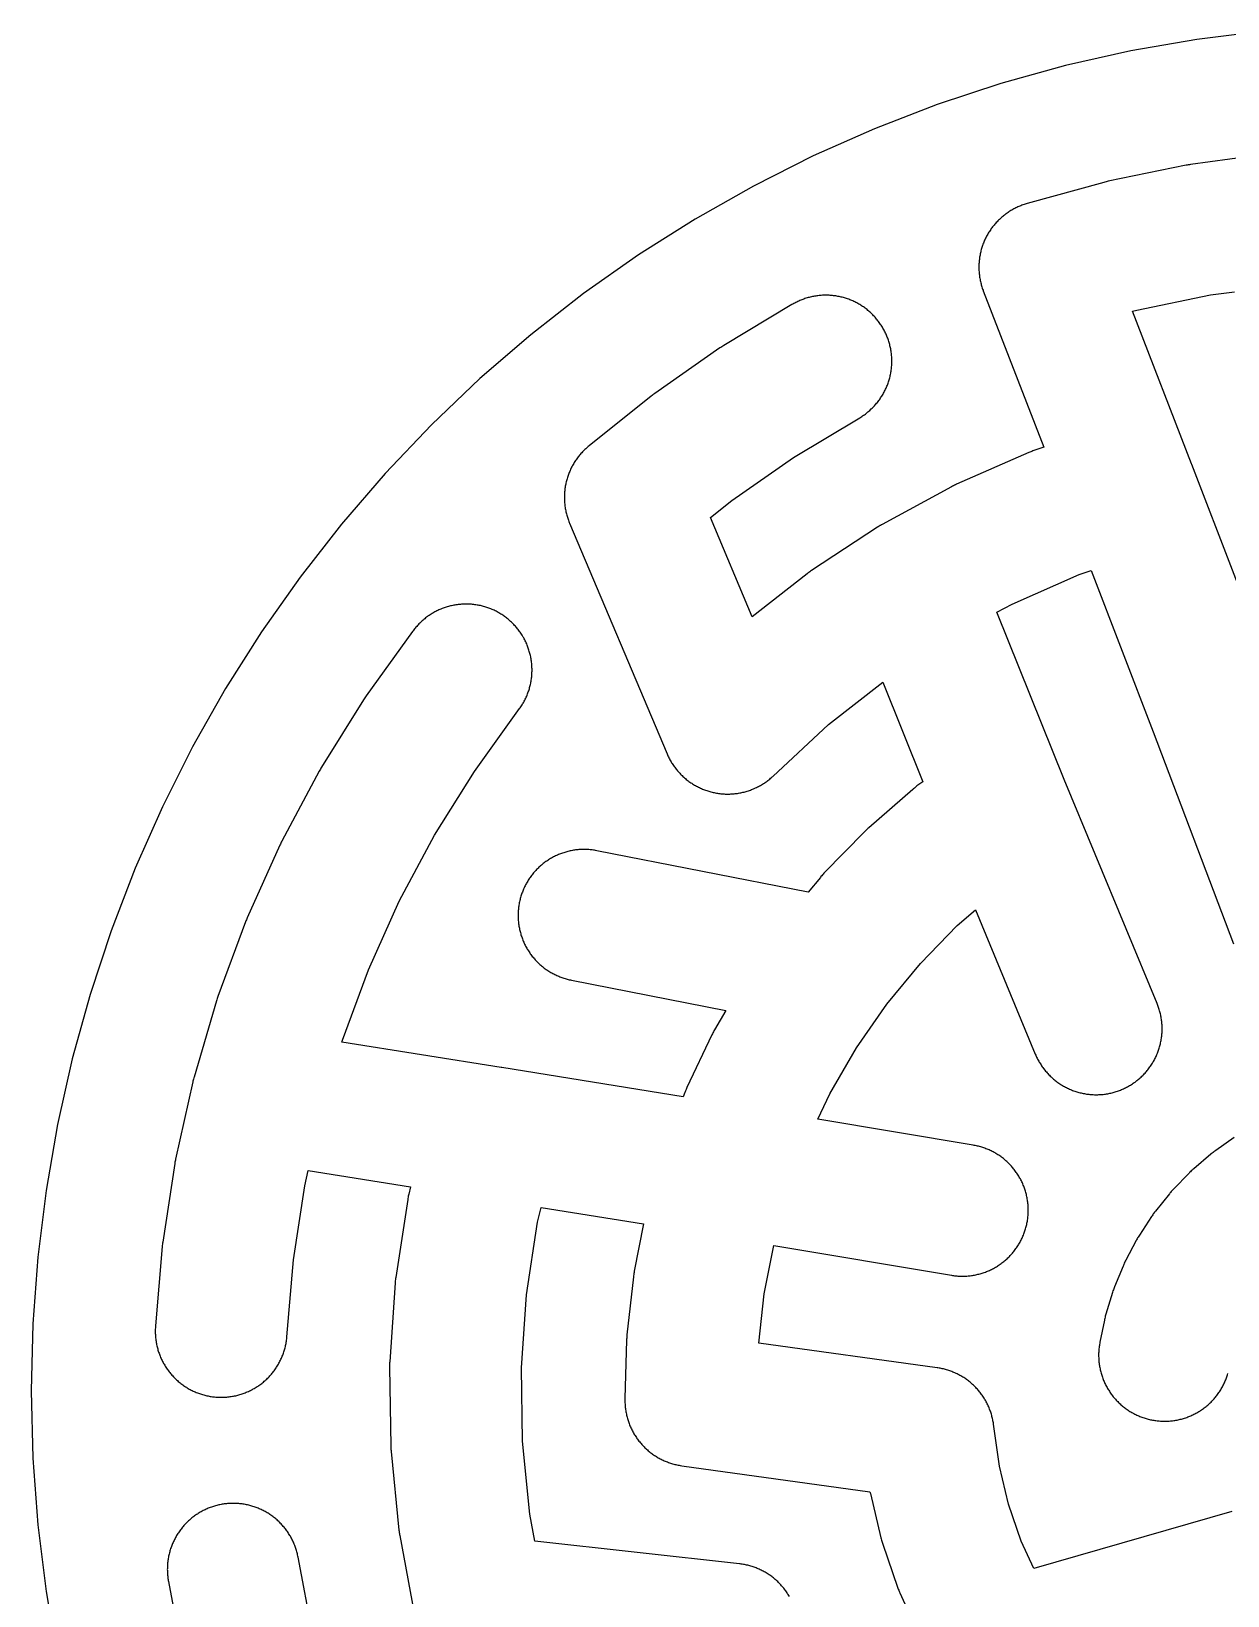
# Model space of a CAD drawing. Header units: millimetres. Extents: x -145 to 145, y -145 to 145.
# Drawn here: x -145 to -18, y -21.7 to 144.3 of the extents above; entities that cross this region are included whole.
import ezdxf

# ---------------------------------------------------------------- set-up
doc = ezdxf.new("R2010")
doc.units = ezdxf.units.MM
doc.layers.add('BOUNDARY', color=3, linetype='CONTINUOUS')
doc.layers.add('CORRIDORS', color=1, linetype='CONTINUOUS')

msp = doc.modelspace()

# ---------------------------------------------------------------- linework, layer by layer
at = {"layer": 'BOUNDARY'}
msp.add_lwpolyline([(-14.212, 144.302), (-21.276, 143.431), (-28.288, 142.214), (-35.232, 140.655), (-42.091, 138.756), (-48.849, 136.524), (-55.489, 133.963), (-61.995, 131.078), (-68.353, 127.879), (-74.545, 124.371), (-80.558, 120.563), (-86.376, 116.465), (-91.987, 112.087), (-97.376, 107.438), (-102.53, 102.53), (-107.438, 97.376), (-112.087, 91.987), (-116.465, 86.376), (-120.563, 80.558), (-124.371, 74.545), (-127.879, 68.353), (-131.078, 61.995), (-133.963, 55.489), (-136.524, 48.849), (-138.756, 42.091), (-140.655, 35.232), (-142.214, 28.288), (-143.431, 21.276), (-144.302, 14.212), (-144.825, 7.115), (-145, 0), (-144.825, -7.115), (-144.302, -14.212), (-143.431, -21.276), (-142.214, -28.288)], dxfattribs=at)
at = {"layer": 'CORRIDORS'}
for points in [[(-13.622, 131.292), (-21.958, 130.159), (-22.075, 130.142), (-22.192, 130.123), (-22.308, 130.103), (-22.424, 130.08), (-30.693, 128.381), (-30.809, 128.356), (-30.924, 128.329), (-31.039, 128.301), (-31.153, 128.27), (-39.289, 126.016), (-39.403, 125.983), (-39.516, 125.949), (-39.628, 125.913), (-39.74, 125.874), (-39.852, 125.834), (-39.962, 125.792), (-40.072, 125.748), (-40.181, 125.702), (-40.29, 125.655), (-40.397, 125.605), (-40.504, 125.554), (-40.61, 125.501), (-40.714, 125.446), (-40.818, 125.39), (-40.921, 125.331), (-41.023, 125.271), (-41.124, 125.21), (-41.224, 125.146), (-41.323, 125.081), (-41.42, 125.014), (-41.517, 124.946), (-41.612, 124.876), (-41.706, 124.804), (-41.799, 124.731), (-41.891, 124.656), (-41.981, 124.58), (-42.071, 124.502), (-42.245, 124.342), (-42.33, 124.259), (-42.413, 124.176), (-42.496, 124.091), (-42.576, 124.004), (-42.656, 123.916), (-42.733, 123.827), (-42.81, 123.737), (-42.884, 123.645), (-42.958, 123.552), (-43.029, 123.458), (-43.099, 123.362), (-43.168, 123.266), (-43.234, 123.168), (-43.299, 123.069), (-43.363, 122.969), (-43.424, 122.868), (-43.484, 122.766), (-43.543, 122.663), (-43.599, 122.559), (-43.654, 122.454), (-43.707, 122.349), (-43.758, 122.242), (-43.807, 122.134), (-43.855, 122.026), (-43.9, 121.917), (-43.944, 121.807), (-43.986, 121.696), (-44.026, 121.585), (-44.064, 121.473), (-44.101, 121.36), (-44.135, 121.247), (-44.167, 121.133), (-44.198, 121.019), (-44.227, 120.904), (-44.253, 120.789), (-44.278, 120.673), (-44.301, 120.557), (-44.321, 120.441), (-44.34, 120.324), (-44.357, 120.207), (-44.372, 120.089), (-44.385, 119.972), (-44.396, 119.854), (-44.404, 119.736), (-44.411, 119.618), (-44.416, 119.5), (-44.419, 119.381), (-44.42, 119.263), (-44.419, 119.145), (-44.416, 119.026), (-44.411, 118.908), (-44.404, 118.79), (-44.394, 118.672), (-44.383, 118.554), (-44.37, 118.437), (-44.355, 118.319), (-44.338, 118.202), (-44.319, 118.085), (-44.298, 117.969), (-44.275, 117.853), (-44.25, 117.737), (-44.223, 117.622), (-44.194, 117.507), (-44.164, 117.393), (-44.131, 117.279), (-44.096, 117.166), (-44.06, 117.054), (-44.021, 116.942), (-43.981, 116.83), (-43.95, 116.748), (-37.542, 100.157), (-38.579, 99.802), (-38.691, 99.763), (-38.802, 99.722), (-38.912, 99.679), (-39.021, 99.634), (-39.126, 99.589), (-46.793, 96.224), (-46.901, 96.175), (-47.008, 96.125), (-47.115, 96.073), (-47.22, 96.019), (-47.319, 95.966), (-54.679, 91.972), (-54.768, 91.923), (-54.793, 91.909), (-54.795, 91.908), (-54.811, 91.899), (-54.873, 91.863), (-54.896, 91.85), (-54.997, 91.789), (-55.098, 91.726), (-55.183, 91.671), (-62.185, 87.072), (-62.283, 87.006), (-62.38, 86.939), (-62.477, 86.87), (-62.571, 86.799), (-62.661, 86.729), (-68.468, 82.175), (-72.911, 92.689), (-70.635, 94.513), (-64.097, 99.064), (-57.058, 103.288), (-56.957, 103.35), (-56.857, 103.413), (-56.758, 103.478), (-56.661, 103.545), (-56.564, 103.613), (-56.469, 103.683), (-56.375, 103.755), (-56.282, 103.828), (-56.19, 103.903), (-56.1, 103.979), (-56.01, 104.057), (-55.836, 104.217), (-55.751, 104.3), (-55.668, 104.383), (-55.585, 104.468), (-55.505, 104.555), (-55.425, 104.643), (-55.347, 104.732), (-55.271, 104.822), (-55.196, 104.914), (-55.123, 105.007), (-55.052, 105.101), (-54.982, 105.197), (-54.913, 105.293), (-54.847, 105.391), (-54.781, 105.49), (-54.718, 105.59), (-54.656, 105.691), (-54.596, 105.793), (-54.538, 105.896), (-54.482, 105.999), (-54.427, 106.104), (-54.374, 106.21), (-54.323, 106.317), (-54.273, 106.424), (-54.226, 106.533), (-54.18, 106.642), (-54.136, 106.752), (-54.094, 106.862), (-54.054, 106.974), (-54.016, 107.086), (-53.98, 107.198), (-53.945, 107.312), (-53.913, 107.425), (-53.882, 107.54), (-53.854, 107.654), (-53.827, 107.77), (-53.802, 107.885), (-53.78, 108.002), (-53.759, 108.118), (-53.74, 108.235), (-53.723, 108.352), (-53.708, 108.469), (-53.695, 108.587), (-53.685, 108.705), (-53.676, 108.823), (-53.669, 108.941), (-53.664, 109.059), (-53.661, 109.177), (-53.66, 109.296), (-53.661, 109.414), (-53.664, 109.532), (-53.669, 109.651), (-53.676, 109.769), (-53.685, 109.887), (-53.697, 110.004), (-53.71, 110.122), (-53.725, 110.239), (-53.742, 110.356), (-53.761, 110.473), (-53.782, 110.59), (-53.805, 110.706), (-53.83, 110.821), (-53.856, 110.937), (-53.885, 111.051), (-53.916, 111.166), (-53.949, 111.279), (-53.983, 111.393), (-54.02, 111.505), (-54.058, 111.617), (-54.098, 111.728), (-54.141, 111.839), (-54.185, 111.949), (-54.23, 112.058), (-54.278, 112.166), (-54.328, 112.273), (-54.379, 112.38), (-54.432, 112.486), (-54.487, 112.591), (-54.544, 112.694), (-54.602, 112.797), (-54.662, 112.899), (-54.724, 113), (-54.788, 113.1), (-54.853, 113.199), (-54.92, 113.296), (-54.988, 113.393), (-55.058, 113.488), (-55.13, 113.582), (-55.204, 113.675), (-55.278, 113.766), (-55.355, 113.857), (-55.433, 113.946), (-55.512, 114.034), (-55.593, 114.12), (-55.676, 114.205), (-55.759, 114.288), (-55.845, 114.37), (-55.931, 114.451), (-56.019, 114.53), (-56.108, 114.608), (-56.199, 114.684), (-56.291, 114.759), (-56.384, 114.832), (-56.478, 114.903), (-56.573, 114.973), (-56.67, 115.042), (-56.768, 115.108), (-56.867, 115.173), (-56.967, 115.236), (-57.068, 115.298), (-57.17, 115.358), (-57.273, 115.416), (-57.377, 115.472), (-57.482, 115.527), (-57.588, 115.58), (-57.694, 115.631), (-57.802, 115.68), (-57.91, 115.727), (-58.02, 115.773), (-58.13, 115.817), (-58.24, 115.858), (-58.352, 115.898), (-58.464, 115.937), (-58.576, 115.973), (-58.69, 116.007), (-58.803, 116.039), (-58.918, 116.07), (-59.033, 116.098), (-59.148, 116.125), (-59.264, 116.149), (-59.38, 116.172), (-59.496, 116.193), (-59.613, 116.211), (-59.73, 116.228), (-59.848, 116.243), (-59.965, 116.255), (-60.083, 116.266), (-60.201, 116.275), (-60.319, 116.282), (-60.437, 116.286), (-60.556, 116.289), (-60.674, 116.29), (-60.792, 116.289), (-60.911, 116.286), (-61.029, 116.28), (-61.147, 116.273), (-61.265, 116.264), (-61.383, 116.253), (-61.5, 116.239), (-61.618, 116.224), (-61.735, 116.207), (-61.851, 116.188), (-61.968, 116.167), (-62.084, 116.144), (-62.2, 116.119), (-62.315, 116.092), (-62.429, 116.063), (-62.544, 116.032), (-62.657, 115.999), (-62.771, 115.964), (-62.883, 115.928), (-62.995, 115.889), (-63.106, 115.849), (-63.217, 115.806), (-63.326, 115.762), (-63.435, 115.716), (-63.544, 115.668), (-63.651, 115.619), (-63.758, 115.567), (-63.863, 115.514), (-63.968, 115.459), (-64.072, 115.402), (-64.175, 115.344), (-64.262, 115.292), (-71.502, 110.947), (-71.603, 110.885), (-71.703, 110.822), (-71.802, 110.757), (-71.899, 110.69), (-78.83, 105.866), (-78.926, 105.798), (-79.022, 105.728), (-79.116, 105.656), (-79.209, 105.583), (-85.798, 100.302), (-85.89, 100.227), (-85.98, 100.151), (-86.069, 100.073), (-86.157, 99.994), (-86.243, 99.913), (-86.328, 99.831), (-86.412, 99.747), (-86.494, 99.662), (-86.575, 99.576), (-86.654, 99.488), (-86.732, 99.399), (-86.808, 99.308), (-86.883, 99.217), (-86.956, 99.124), (-87.028, 99.029), (-87.098, 98.934), (-87.166, 98.837), (-87.233, 98.74), (-87.298, 98.641), (-87.362, 98.541), (-87.423, 98.44), (-87.483, 98.338), (-87.542, 98.235), (-87.598, 98.131), (-87.653, 98.026), (-87.706, 97.92), (-87.757, 97.814), (-87.806, 97.706), (-87.854, 97.598), (-87.9, 97.489), (-87.943, 97.379), (-87.985, 97.268), (-88.025, 97.157), (-88.064, 97.045), (-88.1, 96.932), (-88.134, 96.819), (-88.167, 96.705), (-88.197, 96.591), (-88.226, 96.476), (-88.253, 96.361), (-88.278, 96.245), (-88.3, 96.129), (-88.321, 96.013), (-88.34, 95.896), (-88.357, 95.779), (-88.372, 95.661), (-88.385, 95.544), (-88.395, 95.426), (-88.404, 95.308), (-88.411, 95.19), (-88.416, 95.072), (-88.419, 94.953), (-88.42, 94.835), (-88.419, 94.717), (-88.416, 94.598), (-88.411, 94.48), (-88.404, 94.362), (-88.395, 94.244), (-88.384, 94.126), (-88.37, 94.009), (-88.355, 93.891), (-88.338, 93.774), (-88.319, 93.657), (-88.298, 93.541), (-88.275, 93.425), (-88.251, 93.309), (-88.224, 93.194), (-88.195, 93.079), (-88.164, 92.965), (-88.132, 92.851), (-88.097, 92.738), (-88.061, 92.626), (-88.022, 92.514), (-87.982, 92.402), (-87.94, 92.292), (-87.896, 92.182), (-87.868, 92.115), (-77.518, 67.625), (-77.471, 67.516), (-77.422, 67.409), (-77.371, 67.302), (-77.319, 67.196), (-77.265, 67.09), (-77.209, 66.986), (-77.151, 66.883), (-77.092, 66.781), (-77.03, 66.679), (-76.968, 66.579), (-76.903, 66.48), (-76.837, 66.382), (-76.769, 66.285), (-76.699, 66.189), (-76.628, 66.095), (-76.555, 66.001), (-76.481, 65.909), (-76.405, 65.819), (-76.328, 65.729), (-76.249, 65.641), (-76.169, 65.554), (-76.087, 65.468), (-76.004, 65.384), (-75.919, 65.302), (-75.833, 65.22), (-75.746, 65.141), (-75.657, 65.062), (-75.567, 64.986), (-75.476, 64.91), (-75.383, 64.837), (-75.289, 64.764), (-75.194, 64.694), (-75.098, 64.625), (-75.001, 64.558), (-74.902, 64.492), (-74.803, 64.428), (-74.702, 64.366), (-74.6, 64.305), (-74.498, 64.247), (-74.394, 64.19), (-74.289, 64.134), (-74.184, 64.081), (-74.078, 64.029), (-73.97, 63.979), (-73.862, 63.931), (-73.753, 63.885), (-73.644, 63.84), (-73.533, 63.798), (-73.422, 63.757), (-73.31, 63.718), (-73.198, 63.681), (-73.085, 63.646), (-72.971, 63.613), (-72.857, 63.582), (-72.743, 63.553), (-72.627, 63.525), (-72.512, 63.5), (-72.396, 63.477), (-72.279, 63.455), (-72.163, 63.436), (-72.046, 63.418), (-71.928, 63.403), (-71.811, 63.389), (-71.693, 63.378), (-71.575, 63.368), (-71.457, 63.361), (-71.339, 63.355), (-71.221, 63.352), (-71.102, 63.35), (-70.984, 63.351), (-70.866, 63.353), (-70.748, 63.357), (-70.629, 63.364), (-70.511, 63.372), (-70.394, 63.383), (-70.276, 63.395), (-70.158, 63.41), (-70.041, 63.426), (-69.924, 63.444), (-69.808, 63.465), (-69.692, 63.487), (-69.576, 63.511), (-69.46, 63.538), (-69.345, 63.566), (-69.231, 63.596), (-69.117, 63.628), (-69.004, 63.662), (-68.891, 63.698), (-68.779, 63.736), (-68.667, 63.775), (-68.557, 63.817), (-68.447, 63.86), (-68.337, 63.905), (-68.121, 64.001), (-68.014, 64.052), (-67.908, 64.105), (-67.803, 64.159), (-67.699, 64.215), (-67.596, 64.273), (-67.493, 64.333), (-67.392, 64.394), (-67.292, 64.457), (-67.193, 64.522), (-67.095, 64.588), (-66.998, 64.656), (-66.903, 64.726), (-66.808, 64.797), (-66.715, 64.87), (-66.623, 64.944), (-66.532, 65.02), (-66.443, 65.098), (-66.355, 65.177), (-66.305, 65.222), (-60.378, 70.73), (-54.628, 75.238), (-50.372, 64.658), (-50.989, 64.205), (-51.083, 64.134), (-51.177, 64.061), (-51.269, 63.987), (-51.36, 63.912), (-51.441, 63.843), (-56.118, 59.774), (-56.206, 59.696), (-56.293, 59.616), (-56.379, 59.534), (-56.464, 59.452), (-56.538, 59.377), (-60.862, 54.937), (-60.944, 54.851), (-61.024, 54.765), (-61.103, 54.676), (-61.18, 54.587), (-61.248, 54.506), (-62.538, 52.941), (-84.984, 57.339), (-85.1, 57.361), (-85.217, 57.381), (-85.334, 57.399), (-85.451, 57.415), (-85.569, 57.428), (-85.686, 57.44), (-85.804, 57.45), (-85.922, 57.458), (-86.041, 57.464), (-86.159, 57.468), (-86.277, 57.47), (-86.396, 57.47), (-86.514, 57.468), (-86.632, 57.463), (-86.75, 57.457), (-86.868, 57.449), (-86.986, 57.439), (-87.104, 57.427), (-87.221, 57.413), (-87.339, 57.397), (-87.455, 57.379), (-87.572, 57.359), (-87.688, 57.337), (-87.804, 57.313), (-87.92, 57.287), (-88.035, 57.259), (-88.149, 57.229), (-88.263, 57.198), (-88.377, 57.164), (-88.489, 57.129), (-88.602, 57.091), (-88.713, 57.052), (-88.824, 57.011), (-89.044, 56.923), (-89.153, 56.876), (-89.26, 56.827), (-89.367, 56.777), (-89.474, 56.724), (-89.579, 56.67), (-89.683, 56.615), (-89.787, 56.557), (-89.889, 56.498), (-89.99, 56.437), (-90.091, 56.374), (-90.19, 56.31), (-90.288, 56.244), (-90.385, 56.176), (-90.481, 56.106), (-90.576, 56.035), (-90.669, 55.963), (-90.761, 55.889), (-90.852, 55.813), (-90.942, 55.736), (-91.03, 55.657), (-91.117, 55.577), (-91.203, 55.495), (-91.287, 55.412), (-91.37, 55.328), (-91.451, 55.242), (-91.531, 55.155), (-91.61, 55.066), (-91.687, 54.976), (-91.762, 54.885), (-91.836, 54.793), (-91.908, 54.699), (-91.979, 54.604), (-92.048, 54.508), (-92.115, 54.411), (-92.181, 54.312), (-92.245, 54.213), (-92.308, 54.112), (-92.368, 54.011), (-92.427, 53.908), (-92.485, 53.805), (-92.54, 53.7), (-92.594, 53.595), (-92.646, 53.488), (-92.696, 53.381), (-92.744, 53.273), (-92.791, 53.164), (-92.835, 53.055), (-92.878, 52.945), (-92.919, 52.834), (-92.958, 52.722), (-92.995, 52.609), (-93.03, 52.496), (-93.064, 52.383), (-93.095, 52.269), (-93.124, 52.154), (-93.152, 52.039), (-93.177, 51.924), (-93.201, 51.808), (-93.223, 51.691), (-93.242, 51.575), (-93.26, 51.458), (-93.276, 51.34), (-93.289, 51.223), (-93.301, 51.105), (-93.311, 50.987), (-93.319, 50.869), (-93.324, 50.751), (-93.328, 50.633), (-93.33, 50.514), (-93.33, 50.396), (-93.327, 50.278), (-93.323, 50.16), (-93.317, 50.041), (-93.309, 49.923), (-93.298, 49.806), (-93.286, 49.688), (-93.272, 49.57), (-93.256, 49.453), (-93.238, 49.336), (-93.217, 49.22), (-93.195, 49.103), (-93.171, 48.988), (-93.145, 48.872), (-93.117, 48.757), (-93.087, 48.643), (-93.055, 48.529), (-93.022, 48.415), (-92.986, 48.303), (-92.948, 48.19), (-92.909, 48.079), (-92.868, 47.968), (-92.824, 47.858), (-92.779, 47.748), (-92.732, 47.64), (-92.684, 47.532), (-92.633, 47.425), (-92.581, 47.319), (-92.527, 47.214), (-92.471, 47.109), (-92.413, 47.006), (-92.353, 46.904), (-92.292, 46.803), (-92.23, 46.702), (-92.165, 46.603), (-92.099, 46.505), (-92.031, 46.408), (-91.961, 46.312), (-91.89, 46.218), (-91.818, 46.124), (-91.743, 46.032), (-91.668, 45.941), (-91.59, 45.852), (-91.512, 45.764), (-91.431, 45.677), (-91.35, 45.591), (-91.266, 45.507), (-91.182, 45.424), (-91.096, 45.343), (-91.008, 45.263), (-90.92, 45.185), (-90.83, 45.108), (-90.739, 45.033), (-90.646, 44.959), (-90.552, 44.887), (-90.457, 44.816), (-90.361, 44.747), (-90.264, 44.68), (-90.165, 44.614), (-90.066, 44.55), (-89.965, 44.488), (-89.864, 44.427), (-89.761, 44.368), (-89.657, 44.311), (-89.553, 44.256), (-89.447, 44.202), (-89.341, 44.151), (-89.234, 44.101), (-89.126, 44.052), (-89.017, 44.006), (-88.907, 43.962), (-88.797, 43.919), (-88.686, 43.878), (-88.574, 43.839), (-88.461, 43.802), (-88.348, 43.767), (-88.235, 43.734), (-88.121, 43.703), (-88.006, 43.674), (-87.891, 43.646), (-87.775, 43.621), (-87.676, 43.601), (-71.287, 40.39), (-72.487, 38.313), (-72.545, 38.21), (-72.601, 38.106), (-72.656, 38.001), (-72.709, 37.895), (-72.755, 37.8), (-75.403, 32.195), (-75.453, 32.088), (-75.501, 31.98), (-75.547, 31.87), (-75.591, 31.761), (-75.629, 31.662), (-75.794, 31.221), (-95.058, 34.321), (-95.097, 34.327), (-95.122, 34.331), (-95.129, 34.332), (-95.137, 34.333), (-112.038, 37), (-111.974, 37.218), (-109.205, 44.699), (-105.939, 51.973), (-102.195, 58.991), (-97.974, 65.761), (-93.174, 72.414), (-93.105, 72.51), (-93.038, 72.608), (-92.973, 72.707), (-92.91, 72.807), (-92.848, 72.908), (-92.788, 73.01), (-92.73, 73.113), (-92.673, 73.217), (-92.618, 73.321), (-92.565, 73.427), (-92.514, 73.534), (-92.465, 73.641), (-92.417, 73.75), (-92.371, 73.859), (-92.328, 73.969), (-92.286, 74.079), (-92.245, 74.191), (-92.207, 74.303), (-92.171, 74.415), (-92.136, 74.528), (-92.104, 74.642), (-92.073, 74.756), (-92.045, 74.871), (-92.018, 74.987), (-91.993, 75.102), (-91.97, 75.218), (-91.949, 75.335), (-91.93, 75.452), (-91.914, 75.569), (-91.899, 75.686), (-91.886, 75.804), (-91.875, 75.922), (-91.866, 76.039), (-91.859, 76.158), (-91.854, 76.276), (-91.851, 76.394), (-91.85, 76.512), (-91.851, 76.631), (-91.854, 76.749), (-91.859, 76.867), (-91.866, 76.985), (-91.875, 77.103), (-91.886, 77.221), (-91.899, 77.339), (-91.914, 77.456), (-91.931, 77.573), (-91.95, 77.69), (-91.971, 77.806), (-91.994, 77.923), (-92.019, 78.038), (-92.046, 78.153), (-92.074, 78.268), (-92.105, 78.382), (-92.138, 78.496), (-92.172, 78.609), (-92.209, 78.722), (-92.247, 78.834), (-92.287, 78.945), (-92.329, 79.056), (-92.373, 79.166), (-92.419, 79.275), (-92.467, 79.383), (-92.516, 79.49), (-92.568, 79.597), (-92.621, 79.703), (-92.675, 79.808), (-92.732, 79.912), (-92.79, 80.015), (-92.912, 80.217), (-92.976, 80.317), (-93.041, 80.416), (-93.108, 80.514), (-93.176, 80.61), (-93.246, 80.705), (-93.318, 80.799), (-93.391, 80.892), (-93.466, 80.984), (-93.543, 81.074), (-93.621, 81.163), (-93.7, 81.251), (-93.781, 81.337), (-93.863, 81.422), (-93.947, 81.506), (-94.032, 81.588), (-94.119, 81.669), (-94.207, 81.748), (-94.296, 81.826), (-94.386, 81.902), (-94.478, 81.977), (-94.571, 82.05), (-94.665, 82.121), (-94.761, 82.191), (-94.857, 82.26), (-94.955, 82.326), (-95.054, 82.391), (-95.154, 82.455), (-95.255, 82.516), (-95.357, 82.576), (-95.46, 82.634), (-95.564, 82.691), (-95.669, 82.745), (-95.775, 82.798), (-95.881, 82.849), (-95.989, 82.899), (-96.097, 82.946), (-96.207, 82.992), (-96.317, 83.035), (-96.427, 83.077), (-96.539, 83.117), (-96.651, 83.155), (-96.763, 83.192), (-96.876, 83.226), (-96.99, 83.258), (-97.105, 83.289), (-97.219, 83.317), (-97.335, 83.344), (-97.45, 83.369), (-97.567, 83.391), (-97.683, 83.412), (-97.8, 83.431), (-97.917, 83.448), (-98.034, 83.462), (-98.152, 83.475), (-98.27, 83.486), (-98.388, 83.495), (-98.506, 83.502), (-98.624, 83.506), (-98.742, 83.509), (-98.861, 83.51), (-98.979, 83.509), (-99.097, 83.506), (-99.216, 83.5), (-99.334, 83.493), (-99.452, 83.484), (-99.569, 83.473), (-99.687, 83.46), (-99.804, 83.445), (-99.921, 83.428), (-100.038, 83.408), (-100.155, 83.387), (-100.271, 83.364), (-100.386, 83.339), (-100.502, 83.312), (-100.616, 83.283), (-100.731, 83.253), (-100.844, 83.22), (-100.957, 83.185), (-101.07, 83.149), (-101.182, 83.11), (-101.293, 83.07), (-101.404, 83.028), (-101.513, 82.984), (-101.622, 82.938), (-101.731, 82.89), (-101.838, 82.84), (-101.945, 82.789), (-102.05, 82.736), (-102.155, 82.681), (-102.259, 82.624), (-102.362, 82.565), (-102.464, 82.505), (-102.564, 82.443), (-102.664, 82.38), (-102.763, 82.314), (-102.86, 82.247), (-102.957, 82.179), (-103.052, 82.108), (-103.146, 82.037), (-103.239, 81.963), (-103.33, 81.888), (-103.421, 81.812), (-103.51, 81.734), (-103.597, 81.654), (-103.684, 81.573), (-103.768, 81.491), (-103.852, 81.407), (-103.934, 81.322), (-104.015, 81.235), (-104.094, 81.147), (-104.171, 81.058), (-104.247, 80.967), (-104.322, 80.875), (-104.395, 80.782), (-104.466, 80.688), (-104.526, 80.606), (-109.466, 73.76), (-109.535, 73.664), (-109.602, 73.566), (-109.667, 73.467), (-109.73, 73.367), (-114.197, 66.202), (-114.259, 66.101), (-114.319, 65.999), (-114.377, 65.897), (-114.433, 65.793), (-118.406, 58.344), (-118.461, 58.239), (-118.514, 58.134), (-118.565, 58.027), (-118.616, 57.917), (-122.075, 50.214), (-122.122, 50.106), (-122.168, 49.997), (-122.212, 49.887), (-122.254, 49.777), (-125.185, 41.859), (-125.225, 41.748), (-125.263, 41.636), (-125.299, 41.523), (-125.334, 41.41), (-127.724, 33.311), (-127.725, 33.309), (-127.75, 33.222), (-127.781, 33.108), (-127.81, 32.993), (-127.837, 32.878), (-127.853, 32.804), (-129.681, 24.614), (-129.706, 24.498), (-129.729, 24.382), (-129.749, 24.265), (-129.768, 24.149), (-131.047, 15.803), (-131.064, 15.686), (-131.079, 15.569), (-131.092, 15.451), (-131.103, 15.333), (-131.815, 6.92), (-131.824, 6.802), (-131.831, 6.684), (-131.836, 6.566), (-131.839, 6.448), (-131.84, 6.329), (-131.839, 6.211), (-131.836, 6.093), (-131.831, 5.975), (-131.824, 5.856), (-131.815, 5.738), (-131.804, 5.621), (-131.791, 5.503), (-131.776, 5.386), (-131.759, 5.269), (-131.74, 5.152), (-131.719, 5.035), (-131.696, 4.919), (-131.672, 4.804), (-131.645, 4.688), (-131.616, 4.574), (-131.585, 4.459), (-131.553, 4.346), (-131.518, 4.232), (-131.482, 4.12), (-131.444, 4.008), (-131.403, 3.897), (-131.361, 3.786), (-131.317, 3.676), (-131.272, 3.567), (-131.224, 3.459), (-131.175, 3.351), (-131.123, 3.245), (-131.07, 3.139), (-131.015, 3.034), (-130.959, 2.93), (-130.9, 2.827), (-130.84, 2.725), (-130.779, 2.624), (-130.715, 2.524), (-130.65, 2.426), (-130.583, 2.328), (-130.515, 2.231), (-130.445, 2.136), (-130.373, 2.042), (-130.3, 1.949), (-130.225, 1.857), (-130.148, 1.767), (-130.071, 1.678), (-129.991, 1.59), (-129.91, 1.504), (-129.828, 1.419), (-129.744, 1.335), (-129.659, 1.253), (-129.573, 1.172), (-129.485, 1.093), (-129.396, 1.015), (-129.305, 0.939), (-129.213, 0.864), (-129.12, 0.791), (-129.026, 0.72), (-128.931, 0.65), (-128.834, 0.581), (-128.736, 0.515), (-128.638, 0.45), (-128.538, 0.386), (-128.437, 0.325), (-128.335, 0.265), (-128.232, 0.207), (-128.128, 0.15), (-128.023, 0.095), (-127.917, 0.042), (-127.81, -0.009), (-127.703, -0.058), (-127.594, -0.105), (-127.485, -0.151), (-127.375, -0.195), (-127.264, -0.237), (-127.153, -0.277), (-127.041, -0.315), (-126.929, -0.351), (-126.815, -0.386), (-126.702, -0.418), (-126.587, -0.448), (-126.472, -0.477), (-126.357, -0.504), (-126.241, -0.528), (-126.125, -0.551), (-126.009, -0.572), (-125.892, -0.591), (-125.775, -0.607), (-125.657, -0.622), (-125.54, -0.635), (-125.422, -0.646), (-125.304, -0.655), (-125.186, -0.661), (-125.068, -0.666), (-124.949, -0.669), (-124.831, -0.67), (-124.713, -0.669), (-124.594, -0.666), (-124.476, -0.661), (-124.358, -0.653), (-124.24, -0.644), (-124.122, -0.633), (-124.005, -0.62), (-123.887, -0.605), (-123.77, -0.588), (-123.654, -0.569), (-123.537, -0.548), (-123.421, -0.525), (-123.305, -0.5), (-123.19, -0.473), (-123.075, -0.444), (-122.961, -0.413), (-122.847, -0.38), (-122.734, -0.346), (-122.622, -0.309), (-122.51, -0.271), (-122.399, -0.23), (-122.288, -0.188), (-122.178, -0.144), (-122.069, -0.098), (-121.961, -0.051), (-121.854, -0.001), (-121.747, 0.05), (-121.641, 0.104), (-121.537, 0.159), (-121.433, 0.215), (-121.33, 0.274), (-121.228, 0.334), (-121.127, 0.396), (-121.027, 0.459), (-120.929, 0.525), (-120.831, 0.592), (-120.735, 0.66), (-120.639, 0.73), (-120.545, 0.802), (-120.453, 0.876), (-120.361, 0.951), (-120.271, 1.027), (-120.182, 1.105), (-120.094, 1.184), (-120.008, 1.265), (-119.923, 1.348), (-119.839, 1.432), (-119.757, 1.517), (-119.677, 1.603), (-119.598, 1.691), (-119.52, 1.781), (-119.444, 1.871), (-119.369, 1.963), (-119.296, 2.056), (-119.225, 2.151), (-119.155, 2.246), (-119.087, 2.343), (-119.02, 2.441), (-118.955, 2.539), (-118.892, 2.639), (-118.83, 2.741), (-118.771, 2.843), (-118.712, 2.946), (-118.656, 3.05), (-118.602, 3.155), (-118.549, 3.261), (-118.498, 3.367), (-118.449, 3.475), (-118.401, 3.583), (-118.356, 3.693), (-118.312, 3.803), (-118.27, 3.913), (-118.23, 4.025), (-118.192, 4.137), (-118.156, 4.249), (-118.122, 4.363), (-118.09, 4.477), (-118.059, 4.591), (-118.031, 4.706), (-118.005, 4.821), (-117.98, 4.937), (-117.957, 5.053), (-117.937, 5.169), (-117.918, 5.286), (-117.902, 5.403), (-117.887, 5.521), (-117.874, 5.639), (-117.865, 5.74), (-117.173, 13.919), (-115.968, 21.784), (-115.609, 23.392), (-104.748, 21.677), (-104.934, 20.902), (-104.961, 20.787), (-104.985, 20.671), (-105.008, 20.555), (-105.029, 20.439), (-105.047, 20.327), (-106.317, 12.048), (-106.334, 11.931), (-106.349, 11.814), (-106.362, 11.696), (-106.373, 11.579), (-106.382, 11.465), (-106.954, 3.108), (-106.961, 2.99), (-106.966, 2.872), (-106.969, 2.753), (-106.97, 2.635), (-106.969, 2.52), (-106.837, -5.853), (-106.834, -5.972), (-106.829, -6.09), (-106.823, -6.208), (-106.814, -6.326), (-106.803, -6.438), (-105.971, -14.771), (-105.959, -14.889), (-105.944, -15.006), (-105.927, -15.124), (-105.908, -15.24), (-105.889, -15.352), (-104.363, -23.586)], [(-12.846, 74.962), (-21.832, 98.339), (-21.85, 98.387), (-21.86, 98.412), (-28.107, 114.586), (-27.645, 114.714), (-19.831, 116.32), (-17.275, 116.667)], [(-17.568, -12.784), (-38.601, -18.844), (-39.926, -15.94), (-41.282, -12.003), (-42.248, -7.965), (-42.867, -3.515), (-42.884, -3.398), (-42.903, -3.281), (-42.925, -3.165), (-42.948, -3.049), (-42.973, -2.933), (-43, -2.818), (-43.029, -2.704), (-43.06, -2.589), (-43.093, -2.476), (-43.128, -2.363), (-43.165, -2.25), (-43.203, -2.138), (-43.244, -2.027), (-43.286, -1.917), (-43.33, -1.807), (-43.377, -1.698), (-43.425, -1.59), (-43.474, -1.482), (-43.526, -1.376), (-43.579, -1.27), (-43.634, -1.166), (-43.691, -1.062), (-43.75, -0.959), (-43.81, -0.857), (-43.872, -0.757), (-43.936, -0.657), (-44.002, -0.558), (-44.069, -0.461), (-44.137, -0.365), (-44.208, -0.27), (-44.28, -0.176), (-44.353, -0.083), (-44.428, 0.008), (-44.505, 0.099), (-44.583, 0.187), (-44.663, 0.275), (-44.744, 0.361), (-44.826, 0.446), (-44.91, 0.529), (-44.996, 0.611), (-45.083, 0.692), (-45.171, 0.771), (-45.26, 0.848), (-45.351, 0.924), (-45.443, 0.999), (-45.536, 1.071), (-45.63, 1.143), (-45.726, 1.212), (-45.823, 1.28), (-45.921, 1.347), (-46.02, 1.412), (-46.12, 1.475), (-46.221, 1.536), (-46.323, 1.596), (-46.426, 1.653), (-46.531, 1.71), (-46.636, 1.764), (-46.742, 1.817), (-46.849, 1.867), (-46.956, 1.916), (-47.065, 1.964), (-47.174, 2.009), (-47.284, 2.052), (-47.395, 2.094), (-47.506, 2.134), (-47.619, 2.171), (-47.731, 2.207), (-47.845, 2.241), (-47.958, 2.273), (-48.073, 2.304), (-48.188, 2.332), (-48.303, 2.358), (-48.419, 2.382), (-48.535, 2.405), (-48.652, 2.425), (-48.769, 2.444), (-48.842, 2.454), (-67.787, 5.071), (-67.206, 10.297), (-66.196, 15.451), (-47.342, 12.277), (-47.225, 12.258), (-47.108, 12.242), (-46.991, 12.227), (-46.873, 12.214), (-46.755, 12.204), (-46.637, 12.195), (-46.519, 12.188), (-46.401, 12.183), (-46.282, 12.181), (-46.164, 12.18), (-46.046, 12.181), (-45.928, 12.185), (-45.809, 12.19), (-45.691, 12.197), (-45.573, 12.206), (-45.456, 12.218), (-45.338, 12.231), (-45.221, 12.246), (-45.104, 12.263), (-44.987, 12.282), (-44.87, 12.304), (-44.754, 12.327), (-44.639, 12.352), (-44.523, 12.379), (-44.409, 12.408), (-44.295, 12.439), (-44.181, 12.472), (-44.068, 12.506), (-43.955, 12.543), (-43.843, 12.581), (-43.732, 12.622), (-43.622, 12.664), (-43.512, 12.708), (-43.403, 12.754), (-43.295, 12.802), (-43.187, 12.852), (-43.081, 12.903), (-42.975, 12.957), (-42.87, 13.012), (-42.767, 13.069), (-42.664, 13.127), (-42.562, 13.187), (-42.461, 13.249), (-42.362, 13.313), (-42.263, 13.379), (-42.165, 13.446), (-42.069, 13.514), (-41.974, 13.585), (-41.88, 13.656), (-41.787, 13.73), (-41.696, 13.805), (-41.606, 13.882), (-41.517, 13.96), (-41.429, 14.039), (-41.343, 14.12), (-41.258, 14.203), (-41.175, 14.287), (-41.093, 14.372), (-41.012, 14.459), (-40.933, 14.547), (-40.855, 14.636), (-40.779, 14.727), (-40.705, 14.818), (-40.632, 14.912), (-40.561, 15.006), (-40.491, 15.102), (-40.423, 15.198), (-40.356, 15.296), (-40.291, 15.395), (-40.228, 15.495), (-40.167, 15.596), (-40.107, 15.699), (-40.049, 15.802), (-39.993, 15.906), (-39.938, 16.011), (-39.886, 16.117), (-39.835, 16.224), (-39.786, 16.331), (-39.739, 16.44), (-39.693, 16.549), (-39.65, 16.659), (-39.608, 16.77), (-39.568, 16.881), (-39.53, 16.993), (-39.494, 17.106), (-39.46, 17.219), (-39.428, 17.333), (-39.398, 17.448), (-39.369, 17.562), (-39.343, 17.678), (-39.319, 17.794), (-39.296, 17.91), (-39.276, 18.026), (-39.257, 18.143), (-39.241, 18.26), (-39.226, 18.378), (-39.214, 18.495), (-39.203, 18.613), (-39.194, 18.731), (-39.188, 18.849), (-39.183, 18.968), (-39.181, 19.086), (-39.18, 19.204), (-39.181, 19.323), (-39.185, 19.441), (-39.19, 19.559), (-39.198, 19.677), (-39.207, 19.795), (-39.218, 19.913), (-39.232, 20.03), (-39.247, 20.148), (-39.265, 20.265), (-39.284, 20.381), (-39.305, 20.498), (-39.328, 20.614), (-39.354, 20.729), (-39.381, 20.845), (-39.41, 20.959), (-39.441, 21.073), (-39.474, 21.187), (-39.509, 21.3), (-39.546, 21.413), (-39.584, 21.524), (-39.625, 21.636), (-39.667, 21.746), (-39.712, 21.856), (-39.758, 21.965), (-39.806, 22.073), (-39.856, 22.18), (-39.907, 22.287), (-39.961, 22.392), (-40.016, 22.497), (-40.073, 22.601), (-40.131, 22.703), (-40.192, 22.805), (-40.254, 22.906), (-40.318, 23.005), (-40.383, 23.104), (-40.45, 23.201), (-40.519, 23.298), (-40.59, 23.393), (-40.662, 23.487), (-40.735, 23.579), (-40.81, 23.671), (-40.887, 23.761), (-40.965, 23.85), (-41.045, 23.937), (-41.126, 24.023), (-41.209, 24.108), (-41.293, 24.191), (-41.378, 24.273), (-41.465, 24.354), (-41.553, 24.433), (-41.642, 24.51), (-41.733, 24.586), (-41.825, 24.66), (-41.918, 24.733), (-42.013, 24.804), (-42.108, 24.874), (-42.205, 24.942), (-42.303, 25.008), (-42.402, 25.073), (-42.502, 25.136), (-42.604, 25.197), (-42.706, 25.257), (-42.809, 25.315), (-42.913, 25.371), (-43.018, 25.425), (-43.124, 25.478), (-43.231, 25.529), (-43.339, 25.578), (-43.448, 25.625), (-43.557, 25.67), (-43.667, 25.713), (-43.778, 25.755), (-43.889, 25.795), (-44.001, 25.832), (-44.114, 25.868), (-44.227, 25.902), (-44.341, 25.934), (-44.456, 25.964), (-44.571, 25.992), (-44.686, 26.019), (-44.802, 26.043), (-44.918, 26.065), (-45.018, 26.083), (-61.497, 28.857), (-60.226, 31.547), (-57.409, 36.422), (-54.204, 41.041), (-50.632, 45.374), (-46.709, 49.402), (-44.795, 51.068), (-38.435, 35.755), (-38.388, 35.646), (-38.34, 35.538), (-38.29, 35.431), (-38.239, 35.325), (-38.185, 35.219), (-38.13, 35.114), (-38.073, 35.011), (-38.014, 34.908), (-37.953, 34.807), (-37.891, 34.706), (-37.827, 34.606), (-37.761, 34.508), (-37.694, 34.411), (-37.625, 34.314), (-37.555, 34.219), (-37.409, 34.033), (-37.333, 33.942), (-37.257, 33.852), (-37.178, 33.763), (-37.099, 33.676), (-37.017, 33.59), (-36.935, 33.505), (-36.85, 33.422), (-36.765, 33.34), (-36.678, 33.26), (-36.59, 33.181), (-36.5, 33.104), (-36.409, 33.028), (-36.317, 32.954), (-36.224, 32.881), (-36.129, 32.81), (-36.034, 32.74), (-35.937, 32.672), (-35.839, 32.606), (-35.74, 32.542), (-35.639, 32.479), (-35.538, 32.418), (-35.436, 32.358), (-35.332, 32.3), (-35.228, 32.244), (-35.123, 32.19), (-35.017, 32.138), (-34.91, 32.087), (-34.802, 32.039), (-34.694, 31.992), (-34.584, 31.946), (-34.474, 31.903), (-34.363, 31.862), (-34.252, 31.822), (-34.139, 31.785), (-34.027, 31.749), (-33.913, 31.715), (-33.799, 31.683), (-33.685, 31.653), (-33.57, 31.625), (-33.454, 31.599), (-33.339, 31.575), (-33.222, 31.553), (-33.106, 31.533), (-32.989, 31.515), (-32.872, 31.498), (-32.754, 31.484), (-32.637, 31.472), (-32.519, 31.462), (-32.401, 31.453), (-32.283, 31.447), (-32.164, 31.443), (-32.046, 31.44), (-31.928, 31.44), (-31.809, 31.442), (-31.691, 31.446), (-31.573, 31.451), (-31.455, 31.459), (-31.337, 31.469), (-31.219, 31.48), (-31.102, 31.494), (-30.984, 31.51), (-30.867, 31.527), (-30.751, 31.547), (-30.634, 31.569), (-30.518, 31.592), (-30.403, 31.618), (-30.288, 31.645), (-30.173, 31.675), (-30.059, 31.706), (-29.946, 31.739), (-29.833, 31.774), (-29.72, 31.811), (-29.608, 31.85), (-29.497, 31.891), (-29.387, 31.934), (-29.277, 31.979), (-29.169, 32.025), (-29.061, 32.073), (-28.953, 32.123), (-28.847, 32.175), (-28.742, 32.229), (-28.637, 32.284), (-28.534, 32.342), (-28.431, 32.401), (-28.329, 32.461), (-28.229, 32.524), (-28.129, 32.588), (-28.031, 32.653), (-27.934, 32.721), (-27.838, 32.79), (-27.743, 32.861), (-27.649, 32.933), (-27.557, 33.007), (-27.465, 33.082), (-27.375, 33.159), (-27.287, 33.237), (-27.2, 33.317), (-27.114, 33.399), (-27.029, 33.481), (-26.946, 33.566), (-26.864, 33.651), (-26.784, 33.738), (-26.705, 33.826), (-26.628, 33.916), (-26.553, 34.007), (-26.478, 34.099), (-26.406, 34.193), (-26.335, 34.287), (-26.265, 34.383), (-26.198, 34.48), (-26.132, 34.578), (-26.067, 34.678), (-26.004, 34.778), (-25.943, 34.879), (-25.884, 34.982), (-25.826, 35.085), (-25.771, 35.189), (-25.717, 35.295), (-25.664, 35.401), (-25.614, 35.508), (-25.565, 35.616), (-25.518, 35.724), (-25.473, 35.834), (-25.43, 35.944), (-25.389, 36.055), (-25.35, 36.166), (-25.312, 36.279), (-25.276, 36.391), (-25.243, 36.505), (-25.211, 36.619), (-25.181, 36.733), (-25.153, 36.848), (-25.127, 36.964), (-25.103, 37.08), (-25.081, 37.196), (-25.061, 37.312), (-25.043, 37.429), (-25.027, 37.547), (-25.013, 37.664), (-25.001, 37.782), (-24.991, 37.9), (-24.983, 38.018), (-24.977, 38.136), (-24.972, 38.254), (-24.97, 38.372), (-24.97, 38.491), (-24.972, 38.609), (-24.976, 38.727), (-24.982, 38.845), (-24.99, 38.964), (-24.999, 39.081), (-25.011, 39.199), (-25.025, 39.317), (-25.041, 39.434), (-25.059, 39.551), (-25.078, 39.668), (-25.1, 39.784), (-25.124, 39.9), (-25.15, 40.015), (-25.177, 40.13), (-25.207, 40.245), (-25.238, 40.359), (-25.272, 40.472), (-25.307, 40.585), (-25.344, 40.698), (-25.383, 40.809), (-25.424, 40.92), (-25.467, 41.031), (-25.505, 41.125), (-35.383, 64.91), (-42.517, 82.644), (-40.903, 83.52), (-33.767, 86.652), (-32.505, 87.084), (-25.914, 69.938), (-17.382, 47.438)], [(-17.33, 26.891), (-19.28, 25.529), (-19.377, 25.46), (-19.472, 25.39), (-19.566, 25.318), (-19.659, 25.245), (-19.75, 25.17), (-19.807, 25.122), (-21.619, 23.581), (-21.708, 23.504), (-21.797, 23.425), (-21.883, 23.345), (-21.969, 23.263), (-22.053, 23.18), (-22.105, 23.126), (-23.762, 21.42), (-23.844, 21.335), (-23.924, 21.248), (-24.003, 21.159), (-24.08, 21.07), (-24.156, 20.979), (-24.203, 20.921), (-25.69, 19.066), (-25.763, 18.973), (-25.835, 18.879), (-25.905, 18.784), (-25.973, 18.687), (-26.04, 18.59), (-26.082, 18.526), (-27.386, 16.537), (-27.45, 16.437), (-27.512, 16.337), (-27.573, 16.235), (-27.632, 16.133), (-27.689, 16.029), (-27.723, 15.967), (-28.833, 13.864), (-28.887, 13.758), (-28.939, 13.652), (-28.99, 13.546), (-29.039, 13.438), (-29.086, 13.329), (-29.117, 13.257), (-30.021, 11.057), (-30.065, 10.947), (-30.107, 10.836), (-30.147, 10.725), (-30.186, 10.613), (-30.222, 10.5), (-30.243, 10.433), (-30.935, 8.158), (-30.969, 8.045), (-31, 7.931), (-31.03, 7.816), (-31.057, 7.701), (-31.083, 7.585), (-31.099, 7.51), (-31.571, 5.179), (-31.593, 5.063), (-31.614, 4.947), (-31.632, 4.83), (-31.649, 4.713), (-31.664, 4.595), (-31.676, 4.477), (-31.687, 4.36), (-31.695, 4.242), (-31.702, 4.123), (-31.707, 4.005), (-31.709, 3.887), (-31.71, 3.769), (-31.709, 3.65), (-31.705, 3.532), (-31.7, 3.414), (-31.693, 3.296), (-31.683, 3.178), (-31.672, 3.06), (-31.659, 2.942), (-31.643, 2.825), (-31.626, 2.708), (-31.607, 2.591), (-31.585, 2.475), (-31.562, 2.359), (-31.537, 2.243), (-31.51, 2.128), (-31.481, 2.013), (-31.45, 1.899), (-31.417, 1.786), (-31.382, 1.673), (-31.345, 1.56), (-31.307, 1.448), (-31.266, 1.337), (-31.224, 1.227), (-31.18, 1.117), (-31.133, 1.008), (-31.085, 0.9), (-31.036, 0.792), (-30.984, 0.686), (-30.931, 0.58), (-30.876, 0.476), (-30.819, 0.372), (-30.76, 0.269), (-30.7, 0.167), (-30.638, 0.067), (-30.574, -0.033), (-30.508, -0.132), (-30.441, -0.229), (-30.373, -0.325), (-30.302, -0.42), (-30.23, -0.514), (-30.157, -0.607), (-30.082, -0.698), (-30.005, -0.789), (-29.927, -0.877), (-29.847, -0.965), (-29.766, -1.051), (-29.683, -1.136), (-29.599, -1.219), (-29.514, -1.301), (-29.427, -1.382), (-29.339, -1.461), (-29.25, -1.538), (-29.159, -1.614), (-29.067, -1.689), (-28.974, -1.761), (-28.88, -1.833), (-28.784, -1.902), (-28.687, -1.97), (-28.589, -2.037), (-28.49, -2.102), (-28.39, -2.165), (-28.289, -2.226), (-28.187, -2.286), (-27.979, -2.4), (-27.874, -2.454), (-27.768, -2.507), (-27.661, -2.557), (-27.554, -2.606), (-27.445, -2.654), (-27.336, -2.699), (-27.226, -2.742), (-27.115, -2.784), (-27.004, -2.824), (-26.891, -2.861), (-26.779, -2.897), (-26.665, -2.931), (-26.551, -2.963), (-26.437, -2.994), (-26.322, -3.022), (-26.207, -3.048), (-26.091, -3.072), (-25.975, -3.095), (-25.858, -3.115), (-25.741, -3.134), (-25.624, -3.15), (-25.507, -3.165), (-25.389, -3.177), (-25.271, -3.187), (-25.153, -3.196), (-25.035, -3.202), (-24.917, -3.207), (-24.799, -3.209), (-24.68, -3.21), (-24.562, -3.208), (-24.444, -3.205), (-24.326, -3.199), (-24.207, -3.192), (-24.089, -3.182), (-23.972, -3.171), (-23.854, -3.157), (-23.737, -3.142), (-23.62, -3.125), (-23.503, -3.105), (-23.387, -3.084), (-23.271, -3.06), (-23.155, -3.035), (-23.04, -3.008), (-22.925, -2.979), (-22.811, -2.948), (-22.585, -2.88), (-22.472, -2.843), (-22.36, -2.804), (-22.249, -2.763), (-22.139, -2.721), (-22.029, -2.676), (-21.92, -2.63), (-21.812, -2.582), (-21.705, -2.532), (-21.598, -2.48), (-21.493, -2.427), (-21.388, -2.372), (-21.285, -2.315), (-21.182, -2.256), (-21.08, -2.195), (-20.98, -2.133), (-20.88, -2.069), (-20.781, -2.004), (-20.684, -1.936), (-20.588, -1.868), (-20.493, -1.797), (-20.399, -1.725), (-20.306, -1.651), (-20.215, -1.576), (-20.125, -1.499), (-20.036, -1.421), (-19.949, -1.341), (-19.863, -1.26), (-19.778, -1.178), (-19.695, -1.094), (-19.613, -1.008), (-19.533, -0.921), (-19.454, -0.833), (-19.376, -0.744), (-19.301, -0.653), (-19.226, -0.561), (-19.153, -0.467), (-19.082, -0.373), (-19.013, -0.277), (-18.945, -0.18), (-18.879, -0.082), (-18.814, 0.017), (-18.751, 0.117), (-18.69, 0.218), (-18.63, 0.321), (-18.572, 0.424), (-18.516, 0.528), (-18.462, 0.633), (-18.41, 0.739), (-18.359, 0.846), (-18.31, 0.954), (-18.263, 1.063), (-18.218, 1.172), (-18.175, 1.282), (-18.133, 1.393), (-18.094, 1.504), (-18.056, 1.617), (-18.02, 1.729), (-17.986, 1.843)], [(-64.538, -21.817), (-64.598, -21.715), (-64.659, -21.614), (-64.722, -21.514), (-64.787, -21.415), (-64.854, -21.317), (-64.922, -21.22), (-64.992, -21.125), (-65.063, -21.03), (-65.136, -20.937), (-65.211, -20.845), (-65.287, -20.755), (-65.364, -20.665), (-65.443, -20.577), (-65.524, -20.491), (-65.606, -20.405), (-65.689, -20.321), (-65.774, -20.239), (-65.86, -20.158), (-65.948, -20.078), (-66.037, -20), (-66.127, -19.924), (-66.219, -19.849), (-66.311, -19.775), (-66.405, -19.703), (-66.501, -19.633), (-66.597, -19.565), (-66.694, -19.498), (-66.793, -19.432), (-66.893, -19.369), (-66.994, -19.307), (-67.095, -19.246), (-67.198, -19.188), (-67.302, -19.131), (-67.407, -19.076), (-67.512, -19.023), (-67.619, -18.971), (-67.726, -18.922), (-67.835, -18.874), (-67.944, -18.828), (-68.053, -18.784), (-68.164, -18.741), (-68.275, -18.701), (-68.387, -18.662), (-68.5, -18.626), (-68.613, -18.591), (-68.726, -18.558), (-68.841, -18.527), (-68.955, -18.498), (-69.07, -18.471), (-69.186, -18.446), (-69.302, -18.423), (-69.419, -18.402), (-69.535, -18.383), (-69.652, -18.366), (-69.77, -18.351), (-69.836, -18.343), (-91.543, -15.927), (-92.071, -13.081), (-92.844, -5.343), (-92.966, 2.44), (-92.434, 10.217), (-91.253, 17.915), (-90.88, 19.469), (-80.016, 17.721), (-81, 12.701), (-81.022, 12.585), (-81.042, 12.468), (-81.06, 12.351), (-81.076, 12.234), (-81.088, 12.129), (-81.773, 5.969), (-81.785, 5.851), (-81.795, 5.733), (-81.803, 5.615), (-81.809, 5.497), (-81.813, 5.392), (-81.987, -0.803), (-81.99, -0.922), (-81.99, -1.04), (-81.988, -1.158), (-81.985, -1.277), (-81.979, -1.395), (-81.971, -1.513), (-81.962, -1.631), (-81.95, -1.749), (-81.936, -1.866), (-81.921, -1.983), (-81.903, -2.1), (-81.883, -2.217), (-81.862, -2.333), (-81.838, -2.449), (-81.813, -2.565), (-81.785, -2.68), (-81.756, -2.795), (-81.725, -2.909), (-81.692, -3.022), (-81.656, -3.135), (-81.619, -3.248), (-81.58, -3.359), (-81.54, -3.47), (-81.497, -3.581), (-81.452, -3.69), (-81.406, -3.799), (-81.358, -3.907), (-81.308, -4.015), (-81.256, -4.121), (-81.202, -4.226), (-81.147, -4.331), (-81.09, -4.434), (-81.031, -4.537), (-80.97, -4.639), (-80.908, -4.739), (-80.844, -4.839), (-80.778, -4.937), (-80.71, -5.034), (-80.641, -5.13), (-80.571, -5.225), (-80.499, -5.319), (-80.425, -5.412), (-80.35, -5.503), (-80.273, -5.593), (-80.194, -5.681), (-80.114, -5.769), (-80.033, -5.855), (-79.95, -5.939), (-79.866, -6.022), (-79.78, -6.104), (-79.694, -6.184), (-79.605, -6.263), (-79.516, -6.34), (-79.425, -6.416), (-79.333, -6.49), (-79.239, -6.563), (-79.144, -6.634), (-79.049, -6.703), (-78.952, -6.771), (-78.854, -6.837), (-78.754, -6.902), (-78.654, -6.964), (-78.553, -7.026), (-78.45, -7.085), (-78.347, -7.142), (-78.243, -7.198), (-78.138, -7.252), (-78.031, -7.305), (-77.924, -7.355), (-77.817, -7.404), (-77.708, -7.451), (-77.598, -7.496), (-77.488, -7.539), (-77.377, -7.58), (-77.266, -7.62), (-77.154, -7.657), (-77.041, -7.693), (-76.927, -7.727), (-76.813, -7.758), (-76.699, -7.788), (-76.584, -7.816), (-76.469, -7.842), (-76.353, -7.866), (-76.236, -7.888), (-76.12, -7.908), (-75.948, -7.934), (-55.987, -10.692), (-55.986, -10.697), (-55.961, -10.813), (-55.942, -10.894), (-54.818, -15.593), (-54.789, -15.708), (-54.759, -15.823), (-54.727, -15.936), (-54.692, -16.05), (-54.656, -16.162), (-54.629, -16.244), (-53.056, -20.812), (-53.016, -20.924), (-52.975, -21.035), (-52.932, -21.145), (-52.84, -21.363), (-52.805, -21.439), (-50.799, -25.835)], [(-115.165, -25.699), (-116.681, -17.637), (-116.703, -17.52), (-116.728, -17.405), (-116.755, -17.289), (-116.784, -17.175), (-116.814, -17.06), (-116.847, -16.947), (-116.881, -16.833), (-116.918, -16.721), (-116.956, -16.609), (-116.996, -16.498), (-117.038, -16.387), (-117.082, -16.277), (-117.128, -16.168), (-117.176, -16.06), (-117.225, -15.952), (-117.276, -15.846), (-117.329, -15.74), (-117.384, -15.635), (-117.441, -15.531), (-117.499, -15.428), (-117.559, -15.326), (-117.621, -15.225), (-117.684, -15.125), (-117.749, -15.027), (-117.816, -14.929), (-117.885, -14.832), (-117.955, -14.737), (-118.026, -14.643), (-118.1, -14.55), (-118.174, -14.458), (-118.251, -14.368), (-118.329, -14.279), (-118.408, -14.191), (-118.489, -14.105), (-118.571, -14.02), (-118.655, -13.936), (-118.74, -13.854), (-118.826, -13.773), (-118.914, -13.694), (-119.003, -13.616), (-119.094, -13.54), (-119.186, -13.465), (-119.279, -13.392), (-119.373, -13.32), (-119.468, -13.25), (-119.565, -13.182), (-119.663, -13.115), (-119.761, -13.05), (-119.861, -12.987), (-119.962, -12.925), (-120.064, -12.865), (-120.167, -12.807), (-120.271, -12.751), (-120.376, -12.696), (-120.482, -12.643), (-120.589, -12.592), (-120.696, -12.543), (-120.805, -12.495), (-120.914, -12.449), (-121.024, -12.406), (-121.134, -12.364), (-121.246, -12.324), (-121.358, -12.285), (-121.47, -12.249), (-121.584, -12.215), (-121.697, -12.182), (-121.812, -12.152), (-121.926, -12.123), (-122.042, -12.097), (-122.157, -12.072), (-122.274, -12.049), (-122.39, -12.028), (-122.507, -12.01), (-122.624, -11.993), (-122.741, -11.978), (-122.859, -11.965), (-122.977, -11.954), (-123.095, -11.945), (-123.213, -11.939), (-123.331, -11.934), (-123.449, -11.931), (-123.568, -11.93), (-123.686, -11.931), (-123.804, -11.934), (-123.923, -11.939), (-124.041, -11.947), (-124.159, -11.956), (-124.276, -11.967), (-124.394, -11.98), (-124.511, -11.995), (-124.628, -12.012), (-124.745, -12.031), (-124.862, -12.052), (-124.978, -12.075), (-125.093, -12.1), (-125.209, -12.127), (-125.323, -12.156), (-125.438, -12.187), (-125.551, -12.219), (-125.665, -12.254), (-125.777, -12.29), (-125.889, -12.329), (-126, -12.369), (-126.111, -12.411), (-126.221, -12.455), (-126.33, -12.501), (-126.438, -12.549), (-126.545, -12.599), (-126.652, -12.65), (-126.758, -12.703), (-126.862, -12.758), (-126.966, -12.815), (-127.069, -12.873), (-127.171, -12.933), (-127.272, -12.995), (-127.372, -13.059), (-127.47, -13.124), (-127.568, -13.191), (-127.664, -13.26), (-127.76, -13.33), (-127.854, -13.401), (-127.946, -13.475), (-128.038, -13.55), (-128.128, -13.626), (-128.217, -13.704), (-128.305, -13.784), (-128.391, -13.865), (-128.476, -13.947), (-128.56, -14.031), (-128.642, -14.116), (-128.723, -14.203), (-128.802, -14.291), (-128.879, -14.38), (-128.956, -14.47), (-129.03, -14.562), (-129.103, -14.655), (-129.175, -14.75), (-129.244, -14.845), (-129.313, -14.942), (-129.379, -15.04), (-129.444, -15.138), (-129.507, -15.238), (-129.569, -15.339), (-129.629, -15.442), (-129.687, -15.545), (-129.743, -15.649), (-129.798, -15.754), (-129.851, -15.86), (-129.902, -15.966), (-129.951, -16.074), (-129.998, -16.182), (-130.044, -16.292), (-130.087, -16.402), (-130.129, -16.512), (-130.169, -16.624), (-130.207, -16.736), (-130.243, -16.848), (-130.278, -16.962), (-130.31, -17.075), (-130.34, -17.19), (-130.369, -17.305), (-130.395, -17.42), (-130.42, -17.536), (-130.442, -17.652), (-130.463, -17.768), (-130.482, -17.885), (-130.498, -18.002), (-130.513, -18.12), (-130.526, -18.237), (-130.536, -18.355), (-130.545, -18.473), (-130.552, -18.591), (-130.557, -18.71), (-130.559, -18.828), (-130.56, -18.946), (-130.559, -19.064), (-130.555, -19.183), (-130.55, -19.301), (-130.543, -19.419), (-130.534, -19.537), (-130.522, -19.655), (-130.509, -19.772), (-130.494, -19.89), (-130.477, -20.007), (-130.458, -20.124), (-130.439, -20.223), (-128.879, -28.52)]]:
    msp.add_lwpolyline(points, dxfattribs=at)

doc.saveas('drawing.dxf')
